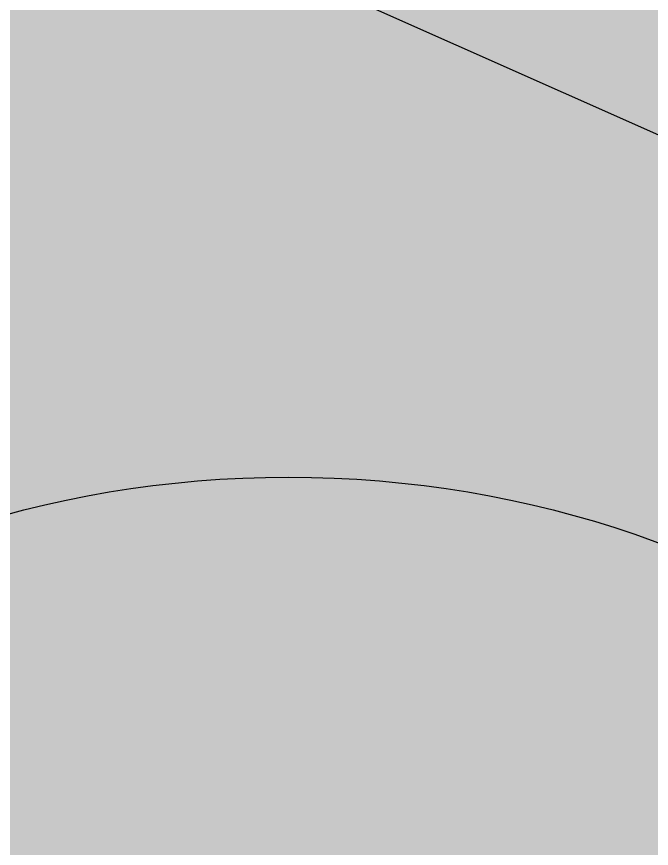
# Model space of a CAD drawing. Extents: x 327443 to 331974, y 6141950 to 6143778.
# Drawn here: x 329938.41 to 329947.32, y 6142662.43 to 6142674.11 of the extents above; entities that cross this region are included whole.
import ezdxf
from ezdxf.enums import TextEntityAlignment as Align

# ---------------------------------------------------------------- set-up
doc = ezdxf.new("R2010")
doc.units = 0
doc.header["$LTSCALE"] = 5
for name, color, linetype in [('P-BUFFER-H 30m', 51, 'Continuous'), ('P-CROSSINGS', 250, 'Continuous'), ('P-PROPOSED', 10, 'Continuous'), ('P-PROPOSED-H', 21, 'Continuous')]:
    doc.layers.add(name, color=color, linetype=linetype)
doc.styles.add('Crossing', font='ARIALN.TTF', dxfattribs={"height": 10})

# ---------------------------------------------------------------- blocks, each defined once
blk = doc.blocks.new('xing2')
h = blk.add_hatch(color=50)
h.dxf.hatch_style = 1
edge = h.paths.add_edge_path()
edge.add_ellipse((0, 0), major_axis=(-12.5, 0), ratio=0.816297, start_angle=0, end_angle=360)
at = {"color": 250}
blk.add_ellipse((0, 0), major_axis=(-12.5, 0), ratio=0.816297, dxfattribs=at)
at = {"color": 250, "style": 'Crossing'}
blk.add_attdef('CROSSING', text='', height=9, dxfattribs=at).set_placement((0.089, 0.02), align=Align.MIDDLE_CENTER)
at = {"color": 250, "style": 'Crossing', "flags": 1}
for tag, p in [('OWNER', (0.089, -12.492)), ('DESCRIPTION', (0.089, -25.77)), ('LOCATION', (0.089, -39.303)), ('DWG_REF', (0.089, -52.837))]:
    blk.add_attdef(tag, text='', height=9, dxfattribs=at).set_placement(p, align=Align.MIDDLE_CENTER)

msp = doc.modelspace()

# ---------------------------------------------------------------- hatches: boundary and pattern name
at = {"layer": 'P-BUFFER-H 30m'}
h = msp.add_hatch(color=256, dxfattribs=at)
h.dxf.hatch_style = 1
edge = h.paths.add_edge_path()
edge.add_line((329824.351, 6142785.985), (329846.296, 6142772.157))
edge.add_line((329846.296, 6142772.157), (330173.096, 6142626.773))
edge.add_line((330173.096, 6142626.773), (330458.628, 6142615.863))
edge.add_arc((330457.483, 6142585.889), 29.995, -2.1882, 87.8118, ccw=False)
edge.add_line((330487.456, 6142584.744), (330486.693, 6142564.761))
edge.add_arc((330456.719, 6142565.907), 29.995, 267.8118, 357.8118, ccw=False)
edge.add_line((330455.574, 6142535.933), (330160.425, 6142547.211))
edge.add_arc((330161.57, 6142577.184), 29.995, 246.0171, 267.8118, ccw=False)
edge.add_line((330149.378, 6142549.778), (329810.497, 6142700.537))
edge.add_arc((329822.689, 6142727.943), 29.995, 237.7849, 246.0171, ccw=False)
edge.add_line((329806.699, 6142702.565), (329793.879, 6142710.643))
edge.add_line((329793.879, 6142710.643), (329661.545, 6142710.899))
edge.add_arc((329661.604, 6142740.895), 29.995, 183.2644, 269.8889, ccw=False)
edge.add_line((329631.657, 6142739.186), (329630.516, 6142759.186))
edge.add_arc((329660.463, 6142760.894), 29.995, 89.8889, 183.2644, ccw=False)
edge.add_line((329660.521, 6142790.889), (329808.418, 6142790.602))
edge.add_arc((329808.36, 6142760.607), 29.995, 57.7849, 89.8889, ccw=False)
at = {"layer": 'P-PROPOSED-H'}
h = msp.add_hatch(color=256, dxfattribs=at)
h.dxf.hatch_style = 1
h.paths.add_polyline_path([(329808.36, 6142760.607), (329832.132, 6142745.628), (330166.18, 6142597.02), (330457.483, 6142585.889), (330456.719, 6142565.907), (330161.57, 6142577.184), (329822.689, 6142727.943), (329802.568, 6142740.621), (329661.604, 6142740.895), (329660.463, 6142760.894)])

# ---------------------------------------------------------------- linework, layer by layer
at = {"layer": 'P-PROPOSED', "flags": 128}
msp.add_lwpolyline([(329808.36, 6142760.607), (329832.132, 6142745.628), (330166.18, 6142597.02), (330457.483, 6142585.889), (330456.719, 6142565.907), (330161.57, 6142577.184), (329822.689, 6142727.943), (329802.568, 6142740.621), (329661.604, 6142740.895), (329660.463, 6142760.894)], close=True, dxfattribs=at)

# ---------------------------------------------------------------- block references
at = {"layer": 'P-CROSSINGS', "color": 5, "xscale": 0.99984883, "yscale": 0.99984883, "zscale": 0.99984883}
msp.add_blockref('xing2', (329942.228, 6142657.441), dxfattribs=at)

doc.saveas('drawing.dxf')
